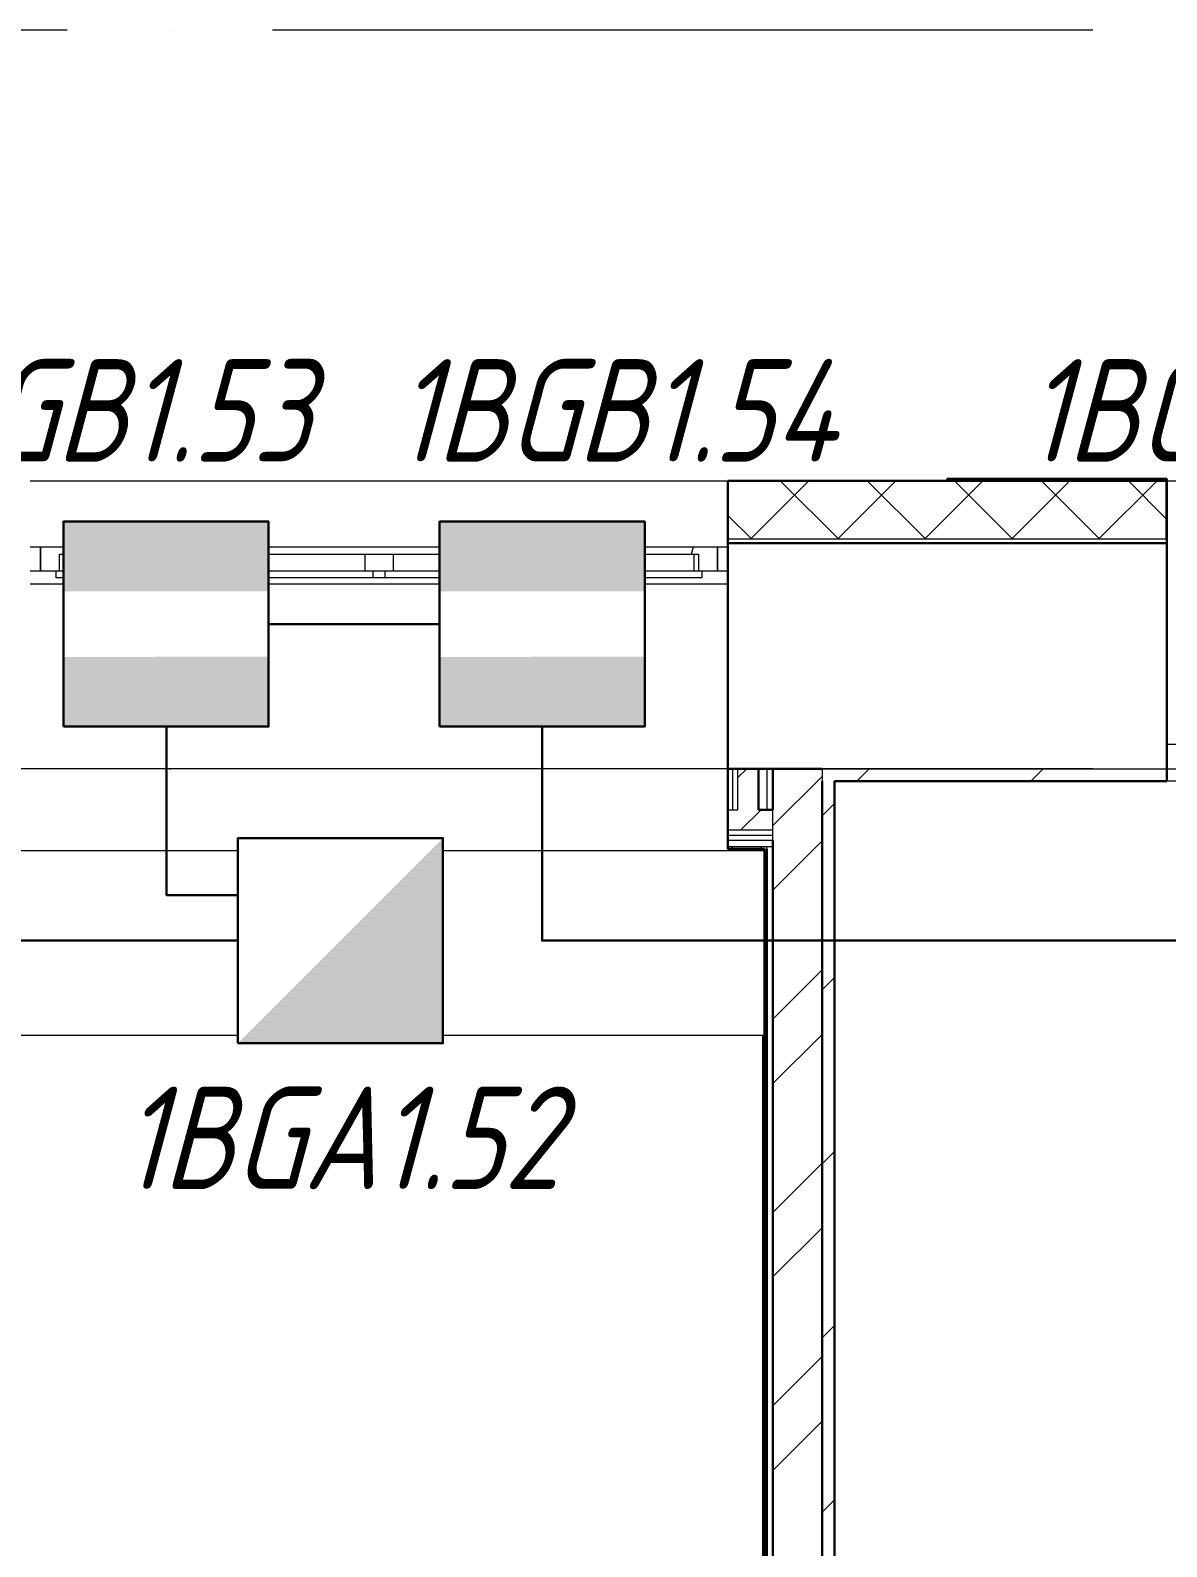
# Model space of a CAD drawing. Header units: millimetres. Extents: x -259793 to 1187961, y -549744 to 43070.
# Drawn here: x -53181 to -50411, y -7240 to -3544 of the extents above; entities that cross this region are included whole.
import ezdxf
from ezdxf.enums import TextEntityAlignment as Align

# ---------------------------------------------------------------- set-up
doc = ezdxf.new("R2010")
doc.units = ezdxf.units.MM
doc.linetypes.add('ADSK_Линия сетки', pattern=[25, 20, -2.5, 0, -2.5])
for name, color, linetype, lineweight in [('_ Окна', 7, 'Continuous', 9), ('RC-Извещатели_охранные', 5, 'Continuous', 30), ('лс', 5, 'Continuous', 30), ('Ограждение', 252, 'Continuous', 9), ('Окна', 252, 'Continuous', 9), ('Оси', 252, 'Continuous', 9), ('Стены внутренние', 7, 'Continuous', 18), ('Стены наружные', 7, 'Continuous', 18), ('Стены штриховка', 7, 'Continuous', 9)]:
    doc.layers.add(name, color=color, linetype=linetype, lineweight=lineweight)
doc.layers.add('RC-Позиционные_обозначения', color=7, linetype='Continuous')
doc.styles.add('RubezhCAD', font='', dxfattribs={"oblique": 10})
doc.styles.get("Standard").update_dxf_attribs({"font": ''})
doc.styles.get('RubezhCAD').set_extended_font_data('GOST type A')
doc.styles.get('Standard').set_extended_font_data('GOST type B')

# ---------------------------------------------------------------- blocks, each defined once
blk = doc.blocks.new('RC-UGO-IOZ-02')
at = {"layer": 'RC-Извещатели_охранные'}
blk.add_attdef('PSTN', text='', height=2.5, dxfattribs=at).set_placement((0.977, 2.603), align=Align.BOTTOM_LEFT)
blk.add_wipeout([(2.5, -2.5), (2.5, 2.5), (-2.5, 2.5), (-2.5, -2.5)]).dxf.layer = 'RC-Извещатели_охранные'
blk.add_wipeout([(-2.5, -2.5), (-2.5, 2.5), (2.5, 2.5), (2.5, -2.5)]).dxf.layer = 'RC-Извещатели_охранные'
h = blk.add_hatch(color=256, dxfattribs=at)
h.dxf.hatch_style = 1
h.paths.add_polyline_path([(2.5, -2.5), (2.5, 2.5), (0, 0), (-2.5, -2.5)])
blk.add_lwpolyline([(-2.5, -2.5), (2.5, -2.5), (2.5, 2.5), (-2.5, 2.5)], close=True, dxfattribs=at)
blk = doc.blocks.new('RC-UGO-IOM-02')
at = {"layer": 'RC-Извещатели_охранные'}
blk.add_point((0, 0), dxfattribs=at)
blk.add_attdef('PSTN', text='', height=2.5, dxfattribs=at).set_placement((0.977, 2.603), align=Align.BOTTOM_LEFT)
blk.add_wipeout([(2.5, -2.5), (2.5, 2.5), (-2.5, 2.5), (-2.5, -2.5)]).dxf.layer = 'RC-Извещатели_охранные'
blk.add_wipeout([(-2.5, -2.5), (-2.5, 2.5), (2.5, 2.5), (2.5, -2.5)]).dxf.layer = 'RC-Извещатели_охранные'
h = blk.add_hatch(color=256, dxfattribs=at)
h.dxf.hatch_style = 1
h.paths.add_polyline_path([(2.5, 0.8), (2.5, 2.506), (-2.5, 2.499), (-2.5, 0.8)])
h = blk.add_hatch(color=256, dxfattribs=at)
h.dxf.hatch_style = 1
h.paths.add_polyline_path([(2.5, -2.5), (2.5, -0.794), (-2.5, -0.801), (-2.5, -2.5)])
blk.add_lwpolyline([(-2.5, -2.5), (2.5, -2.5), (2.5, 2.5), (-2.5, 2.5)], close=True, dxfattribs=at)
blk = doc.blocks.new('1 этаж')
at = {"layer": 'Ограждение', "true_color": 0x636466}
h = blk.add_hatch(dxfattribs=at)
h.set_pattern_fill('FP_24', color=251, style=0, pattern_type=2)
h.set_pattern_definition([(0, (-24609.8, 7161), (0, 600), []), (90, (-24609.8, 7161), (-600, 4e-14), [])])
h.paths.add_polyline_path([(-51390.8, -9578.7), (-51390.8, -5993.7), (-51395.8, -5993.7), (-51395.8, -9578.7)])
at = {"layer": '_ Окна', "color": 251, "true_color": 0x636466}
for p, q in [((-53155.8, -4803.7), (-53180.8, -4803.7)), ((-53155.8, -4861.7), (-53155.8, -4803.7)), ((-51480.8, -4803.7), (-51505.8, -4803.7)), ((-51505.8, -4803.7), (-51505.8, -4861.7)), ((-53180.8, -4861.7), (-53155.8, -4861.7)), ((-51505.8, -4861.7), (-51480.8, -4861.7))]:
    blk.add_line(p, q, dxfattribs=at)
at = {"layer": '_ Окна', "color": 251, "lineweight": 18, "true_color": 0x636466}
for p, q in [((-53096.4, -4803.7), (-53155.8, -4803.7)), ((-53155.8, -4803.7), (-53155.8, -4861.7)), ((-53091.8, -4820.7), (-53096.4, -4803.7)), ((-51565.2, -4803.7), (-51569.8, -4820.7)), ((-51505.8, -4803.7), (-51565.2, -4803.7)), ((-51505.8, -4861.7), (-51505.8, -4803.7)), ((-53109.8, -4861.7), (-53109.8, -4820.7)), ((-53109.8, -4820.7), (-53097.8, -4820.7)), ((-51563.8, -4820.7), (-51551.8, -4820.7)), ((-51551.8, -4820.7), (-51551.8, -4861.7)), ((-53155.8, -4861.7), (-53117.8, -4861.7)), ((-51543.8, -4861.7), (-51505.8, -4861.7))]:
    blk.add_line(p, q, dxfattribs=at)
at = {"layer": 'Ограждение', "color": 251, "true_color": 0x636466}
for p, q in [((-51480.8, -4893.7), (-53180.8, -4893.7)), ((-51480.8, -5343.7), (-53180.8, -5343.7)), ((-51385.8, -5343.7), (-51385.8, -5443.7)), ((-51390.8, -5543.7), (-59095.8, -5543.7)), ((-51390.8, -5543.7), (-59095.8, -5543.7)), ((-51480.8, -5543.7), (-53180.8, -5543.7)), ((-51480.8, -5538.7), (-51480.8, -5543.7)), ((-51390.8, -5993.7), (-59095.8, -5993.7)), ((-51395.8, -5993.7), (-51395.8, -9578.7))]:
    blk.add_line(p, q, dxfattribs=at)
at = {"layer": 'Окна', "color": 251, "true_color": 0x636466}
for p, q in [((-51565.2, -4803.7), (-53096.4, -4803.7)), ((-53097.8, -4820.7), (-52365.8, -4820.7)), ((-53097.8, -4861.7), (-53097.8, -4820.7)), ((-52365.8, -4820.7), (-52295.8, -4820.7)), ((-52365.8, -4820.7), (-52365.8, -4861.7)), ((-52295.8, -4820.7), (-51563.8, -4820.7)), ((-52295.8, -4861.7), (-52295.8, -4820.7)), ((-51563.8, -4820.7), (-51563.8, -4861.7)), ((-53117.8, -4861.7), (-52345.8, -4861.7)), ((-53117.8, -4878.7), (-53117.8, -4861.7)), ((-52345.8, -4878.7), (-53117.8, -4878.7)), ((-52345.8, -4861.7), (-52315.8, -4861.7)), ((-52345.8, -4861.7), (-52345.8, -4878.7)), ((-52315.8, -4878.7), (-52345.8, -4878.7)), ((-52315.8, -4861.7), (-51543.8, -4861.7)), ((-52315.8, -4878.7), (-52315.8, -4861.7)), ((-51543.8, -4878.7), (-52315.8, -4878.7)), ((-51543.8, -4861.7), (-51543.8, -4878.7))]:
    blk.add_line(p, q, dxfattribs=at)
at = {"layer": 'Оси', "color": 251, "linetype": 'ADSK_Линия сетки', "ltscale": 100, "true_color": 0x636466}
for p, q in [((4411.5, -3543.7), (-72528.1, -3543.7)), ((4411.5, -5343.7), (-72528.1, -5343.7))]:
    blk.add_line(p, q, dxfattribs=at)
at = {"layer": 'Стены внутренние', "color": 251, "true_color": 0x636466}
for p, q in [((-53180.8, -4641.7), (-51480.8, -4641.7)), ((-50410.8, -4641.7), (-48710.8, -4641.7)), ((-51482.8, -4793.7), (-51480.8, -4793.7)), ((-50410.8, -5283.7), (-48710.8, -5283.7)), ((-51250.8, -5343.7), (-50410.8, -5343.7))]:
    blk.add_line(p, q, dxfattribs=at)
at = {"layer": 'Стены внутренние', "color": 251, "lineweight": 30, "true_color": 0x636466}
for p, q in [((-50945.8, -4641.7), (-51480.8, -4641.7)), ((-51480.8, -4641.7), (-51480.8, -4783.7)), ((-50410.8, -4783.7), (-50410.8, -4641.7)), ((-50410.8, -4793.7), (-51480.8, -4793.7)), ((-51480.8, -4793.7), (-51480.8, -5343.7)), ((-50410.8, -5343.7), (-50410.8, -4793.7)), ((-51405.8, -5343.7), (-51370.8, -5343.7))]:
    blk.add_line(p, q, dxfattribs=at)
at = {"layer": 'Стены внутренние', "color": 251, "linetype": 'Continuous', "lineweight": 9, "true_color": 0x636466}
for p, q in [((-51424.5, -4783.7), (-51284.5, -4643.7)), ((-51211, -4783.7), (-51351, -4643.7)), ((-51257.3, -4643.7), (-51258.5, -4641.7)), ((-51212.4, -4783.7), (-51072.4, -4643.7)), ((-50998.9, -4783.7), (-51138.9, -4643.7)), ((-51000.3, -4783.7), (-50860.3, -4643.7)), ((-50786.7, -4783.7), (-50926.7, -4643.7)), ((-50788.1, -4783.7), (-50648.1, -4643.7)), ((-50574.6, -4783.7), (-50714.6, -4643.7)), ((-50576, -4783.7), (-50436, -4643.7)), ((-50412.8, -4733.4), (-50502.5, -4643.7)), ((-51478.8, -4678.3), (-51480.8, -4681.7)), ((-51423.1, -4783.7), (-51478.8, -4728.1))]:
    blk.add_line(p, q, dxfattribs=at)
at = {"layer": 'Стены наружные', "color": 251, "lineweight": 30, "true_color": 0x636466}
for p, q in [((-50410.8, -4636.7), (-50945.8, -4636.7)), ((-50945.8, -4636.7), (-50945.8, -4641.7)), ((-50945.8, -4641.7), (-50410.8, -4641.7)), ((-50410.8, -4641.7), (-50410.8, -4636.7)), ((-51480.8, -4783.7), (-51480.8, -4793.7)), ((-50410.8, -4793.7), (-50410.8, -4783.7)), ((-51480.8, -5343.7), (-51480.8, -5538.7)), ((-51405.8, -5343.7), (-51480.8, -5343.7)), ((-51405.8, -5443.7), (-51405.8, -5343.7)), ((-51370.8, -5343.7), (-51370.8, -5443.7)), ((-51250.8, -5343.7), (-51370.8, -5343.7)), ((-50410.8, -5373.7), (-50410.8, -5343.7)), ((-51250.8, -11618.7), (-51250.8, -5373.7)), ((-51220.8, -5373.7), (-50410.8, -5373.7)), ((-51220.8, -11588.7), (-51220.8, -5373.7)), ((-51370.8, -5443.7), (-51405.8, -5443.7)), ((-51480.8, -5538.7), (-51390.8, -5538.7)), ((-51390.8, -5538.7), (-51390.8, -11078.7)), ((-51385.8, -5538.7), (-51385.8, -11078.7)), ((-51370.8, -11738.7), (-51370.8, -5518.7))]:
    blk.add_line(p, q, dxfattribs=at)
at = {"layer": 'Стены наружные', "color": 251, "linetype": 'Continuous', "lineweight": 9, "true_color": 0x636466}
for p, q in [((-51455.8, -5365.2), (-51434.3, -5343.7)), ((-51166, -5373.7), (-51136, -5343.7)), ((-50741.7, -5373.7), (-50711.7, -5343.7)), ((-51370.8, -5482.5), (-51250.8, -5362.5)), ((-51250.8, -5458.5), (-51220.8, -5428.5)), ((-51449.3, -5493.7), (-51399.3, -5443.7)), ((-51472.4, -5538.7), (-51467.4, -5533.7)), ((-51401.7, -5538.7), (-51396.7, -5533.7)), ((-51370.8, -5639.7), (-51250.8, -5519.7)), ((-51390.8, -5598.5), (-51385.8, -5593.5)), ((-51390.8, -5669.2), (-51385.8, -5664.2)), ((-51390.8, -5739.9), (-51385.8, -5734.9)), ((-51390.8, -5810.7), (-51385.8, -5805.7)), ((-51370.8, -5954), (-51250.8, -5834)), ((-51390.8, -5881.4), (-51385.8, -5876.4)), ((-51250.8, -5882.8), (-51220.8, -5852.8)), ((-51390.8, -5952.1), (-51385.8, -5947.1)), ((-51390.8, -6022.8), (-51385.8, -6017.8)), ((-51370.8, -6111.2), (-51250.8, -5991.2)), ((-51390.8, -6093.5), (-51385.8, -6088.5)), ((-51390.8, -6164.2), (-51385.8, -6159.2)), ((-51390.8, -6234.9), (-51385.8, -6229.9)), ((-51250.8, -6307.1), (-51220.8, -6277.1)), ((-51390.8, -6305.6), (-51385.8, -6300.6)), ((-51370.8, -6425.5), (-51250.8, -6305.5)), ((-51390.8, -6376.3), (-51385.8, -6371.3)), ((-51390.8, -6447.1), (-51385.8, -6442.1)), ((-51370.8, -6582.6), (-51250.8, -6462.6)), ((-51390.8, -6517.8), (-51385.8, -6512.8)), ((-51390.8, -6588.5), (-51385.8, -6583.5)), ((-51390.8, -6659.2), (-51385.8, -6654.2)), ((-51390.8, -6729.9), (-51385.8, -6724.9)), ((-51250.8, -6731.3), (-51220.8, -6701.3)), ((-51390.8, -6800.6), (-51385.8, -6795.6)), ((-51370.8, -6896.9), (-51250.8, -6776.9)), ((-51390.8, -6871.3), (-51385.8, -6866.3)), ((-51390.8, -6942), (-51385.8, -6937)), ((-51370.8, -7054.1), (-51250.8, -6934.1)), ((-51390.8, -7012.7), (-51385.8, -7007.7)), ((-51390.8, -7083.5), (-51385.8, -7078.5)), ((-51250.8, -7155.6), (-51220.8, -7125.6)), ((-51390.8, -7154.2), (-51385.8, -7149.2)), ((-51390.8, -7224.9), (-51385.8, -7219.9))]:
    blk.add_line(p, q, dxfattribs=at)
at = {"layer": 'Стены наружные', "color": 251, "true_color": 0x636466}
for p, q in [((-50410.8, -5343.7), (-48710.8, -5343.7)), ((-48725.8, -5373.7), (-50410.8, -5373.7))]:
    blk.add_line(p, q, dxfattribs=at)
at = {"layer": 'Стены штриховка', "color": 251, "true_color": 0x636466}
for p, q in [((-50412.8, -4643.7), (-51478.8, -4643.7)), ((-51478.8, -4783.7), (-51478.8, -4643.7)), ((-50412.8, -4643.7), (-50412.8, -4783.7)), ((-51480.8, -4783.7), (-50410.8, -4783.7)), ((-51468.3, -5443.7), (-51468.3, -5343.7)), ((-51455.8, -5443.7), (-51455.8, -5343.7)), ((-51250.8, -5343.7), (-51250.8, -5373.7)), ((-51480.8, -5443.7), (-51455.8, -5443.7)), ((-51370.8, -5518.7), (-51370.8, -5443.7)), ((-51370.8, -5493.7), (-51480.8, -5493.7)), ((-51370.8, -5506.2), (-51480.8, -5506.2)), ((-51370.8, -5518.7), (-51480.8, -5518.7)), ((-51480.8, -5533.7), (-51370.8, -5533.7)), ((-51385.8, -5538.7), (-51385.8, -5533.7))]:
    blk.add_line(p, q, dxfattribs=at)

msp = doc.modelspace()

# ---------------------------------------------------------------- block references
msp.add_blockref('1 этаж', (0, 0))

# ---------------------------------------------------------------- next in the draw order: block references
at = {"layer": 'RC-Извещатели_охранные', "color": 1, "ltscale": 0.01}
ref = msp.add_blockref('RC-UGO-IOM-02', (-52849.9878, -4991.1787), dxfattribs=dict(at, xscale=100, yscale=100, zscale=100))
ref.add_attrib('PSTN', '1BGB1.53', dxfattribs={"layer": 'RC-Позиционные_обозначения', "height": 250, "style": 'RubezhCAD', "oblique": 15}).set_placement((-53030.32328, -4670.2134), align=Align.BOTTOM_CENTER)
ref = msp.add_blockref('RC-UGO-IOM-02', (-51933.22251, -4991.1787), dxfattribs=dict(at, xscale=100, yscale=100, zscale=100))
ref.add_attrib('PSTN', '1BGB1.54', dxfattribs={"layer": 'RC-Позиционные_обозначения', "height": 250, "style": 'RubezhCAD', "oblique": 15}).set_placement((-51755.32319, -4670.2134), align=Align.BOTTOM_CENTER)
ref = msp.add_blockref('RC-UGO-IOM-02', (-50040.43497, -4991.1787), dxfattribs=dict(at, xscale=100, yscale=100, zscale=100))
ref.add_attrib('PSTN', '1BGB1.56', dxfattribs={"layer": 'RC-Позиционные_обозначения', "height": 250, "style": 'RubezhCAD', "oblique": 15}).set_placement((-50220.77045, -4670.2134), align=Align.BOTTOM_CENTER)
ref = msp.add_blockref('RC-UGO-IOZ-02', (-52424.91119, -5762.76893), dxfattribs=dict(at, xscale=100, yscale=100, zscale=100))
ref.add_attrib('PSTN', '1BGA1.52', dxfattribs={"layer": 'RC-Позиционные_обозначения', "height": 250, "style": 'RubezhCAD', "oblique": 15}).set_placement((-52424.91119, -6443.48771), align=Align.BOTTOM_CENTER)

# ---------------------------------------------------------------- next in the draw order: linework, layer by layer
at = {"layer": 'лс'}
for points in [[(-52599.12275, -4991.1787), (-52182.35746, -4991.1787)], [(-54733.22251, -5241.1787), (-54733.22251, -5762.76893), (-52674.91119, -5762.76893)], [(-52674.04614, -5651.69681), (-52849.12275, -5651.69681), (-52849.12275, -5241.1787)], [(-51933.22251, -5241.1787), (-51933.22251, -5762.76893), (-49865.35836, -5762.76893)]]:
    msp.add_lwpolyline(points, dxfattribs=at)

doc.saveas('drawing.dxf')
